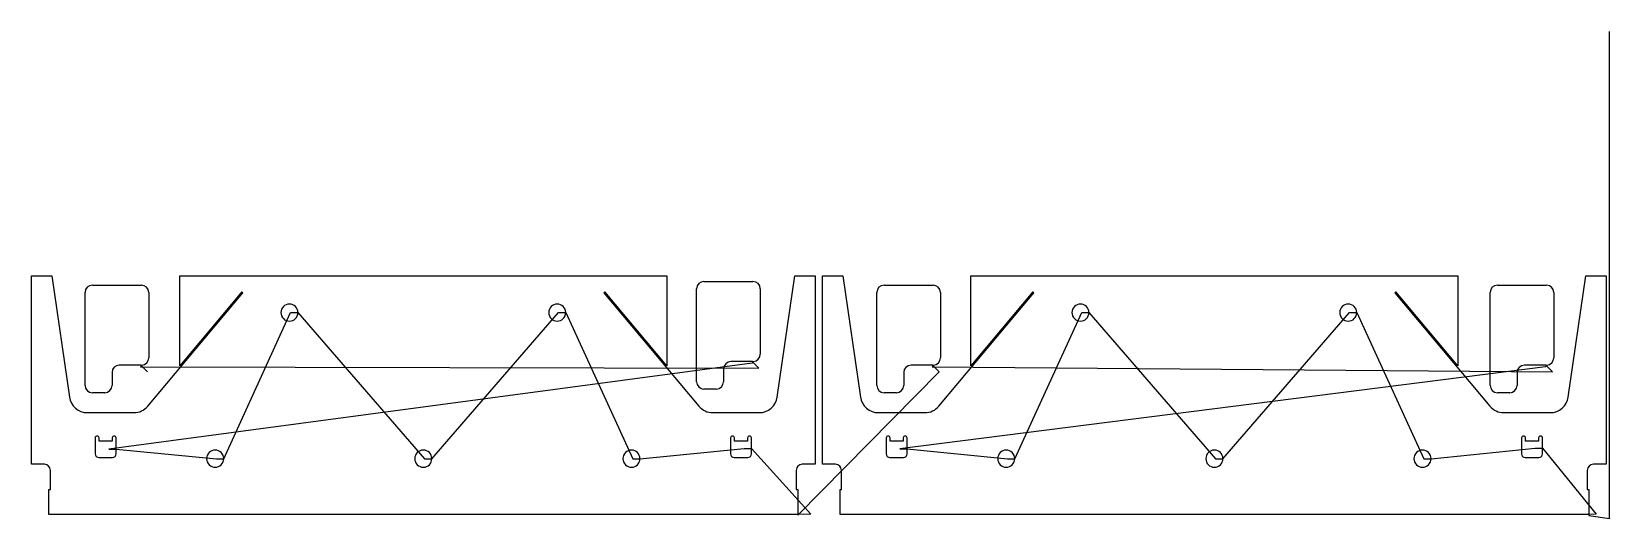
# Model space of a CAD drawing. Header units: metres. Extents: x 8 to 6489, y 0 to 2000.
import ezdxf

# ---------------------------------------------------------------- set-up
doc = ezdxf.new("R2010")
doc.units = ezdxf.units.M

msp = doc.modelspace()

# ---------------------------------------------------------------- linework, layer by layer
at = {"layer": 'TOOL_0'}
for p, q in [((6489.289, 1998.996), (6489.289, 1999.996)), ((6489.289, 0.996), (6489.289, 1998.996)), ((7.751, 222.498), (7.751, 997.248)), ((7.751, 997.248), (91.254, 997.248)), ((91.254, 997.248), (163.095, 498.799)), ((616.252, 626.661), (616.252, 997.249)), ((616.252, 997.249), (2617.752, 997.249)), ((2617.752, 997.249), (2617.752, 626.661)), ((2769.471, 973.501), (2971.071, 973.501)), ((3070.909, 498.799), (3142.75, 997.248)), ((3142.75, 997.248), (3226.253, 997.248)), ((3226.253, 997.248), (3226.253, 222.498)), ((3257.19, 222.496), (3257.19, 997.246)), ((3257.19, 997.246), (3340.693, 997.246)), ((3340.693, 997.246), (3412.534, 498.797)), ((3865.691, 626.659), (3865.691, 997.247)), ((3865.691, 997.247), (5867.191, 997.247)), ((5867.191, 997.247), (5867.191, 626.659)), ((6320.348, 498.797), (6392.189, 997.246)), ((6392.189, 997.246), (6475.692, 997.246)), ((6475.692, 997.246), (6475.692, 222.496)), ((227.444, 546.502), (227.444, 928.502)), ((257.444, 958.502), (459.044, 958.502)), ((485.321, 461.289), (875.725, 926.554)), ((489.044, 928.502), (489.044, 659.502)), ((871.129, 930.411), (616.252, 626.661)), ((875.725, 926.554), (871.129, 930.411)), ((2362.875, 930.411), (2358.279, 926.554)), ((2358.279, 926.554), (2748.683, 461.289)), ((2617.752, 626.661), (2362.875, 930.411)), ((2739.471, 561.501), (2739.471, 943.501)), ((3001.071, 943.501), (3001.071, 674.501)), ((3479.625, 546.5), (3479.625, 928.5)), ((3509.625, 958.5), (3711.225, 958.5)), ((3734.76, 461.287), (4125.164, 926.552)), ((3741.225, 928.5), (3741.225, 659.5)), ((4120.568, 930.409), (3865.691, 626.659)), ((4125.164, 926.552), (4120.568, 930.409)), ((5612.314, 930.409), (5607.718, 926.552)), ((5607.718, 926.552), (5998.122, 461.287)), ((5867.191, 626.659), (5612.314, 930.409)), ((5999.129, 546.499), (5999.129, 928.499)), ((6029.129, 958.499), (6230.729, 958.499)), ((6260.729, 928.499), (6260.729, 659.499)), ((797.001, 245.498), (1072.001, 845.498)), ((1072.001, 845.498), (1102.001, 845.498)), ((1102.001, 845.498), (1622.001, 245.498)), ((1652.001, 245.498), (2172.001, 845.498)), ((2172.001, 845.498), (2202.001, 845.498)), ((2202.001, 845.498), (2477.001, 245.498)), ((4046.44, 245.496), (4321.44, 845.496)), ((4321.44, 845.496), (4351.44, 845.496)), ((4351.44, 845.496), (4871.44, 245.496)), ((4901.44, 245.496), (5421.44, 845.496)), ((5421.44, 845.496), (5451.44, 845.496)), ((5451.44, 845.496), (5726.44, 245.496)), ((2967.568, 638.384), (325.001, 284.583)), ((338.244, 599.502), (338.244, 546.502)), ((457.544, 629.502), (368.244, 629.502)), ((459.077, 626.921), (455.541, 623.385)), ((455.541, 623.385), (2995.852, 617.171)), ((459.076, 626.921), (457.544, 629.502)), ((483.825, 602.173), (459.076, 626.921)), ((460.544, 629.54), (459.077, 626.921)), ((2850.271, 614.501), (2850.271, 561.501)), ((2969.571, 644.501), (2880.271, 644.501)), ((2971.104, 641.92), (2967.568, 638.384)), ((2971.103, 641.92), (2969.571, 644.501)), ((2995.852, 617.171), (2971.103, 641.92)), ((2972.571, 644.539), (2971.104, 641.92)), ((3154.903, 13.306), (3736.006, 602.171)), ((6227.226, 623.382), (3574.44, 286.36)), ((3590.425, 599.5), (3590.425, 546.5)), ((3709.725, 629.5), (3620.425, 629.5)), ((3711.258, 626.919), (3707.722, 623.383)), ((3707.722, 623.383), (6255.509, 602.17)), ((3711.257, 626.919), (3709.725, 629.5)), ((3736.006, 602.171), (3711.257, 626.919)), ((3712.725, 629.538), (3711.258, 626.919)), ((6109.929, 599.499), (6109.929, 546.499)), ((6229.229, 629.499), (6139.929, 629.499)), ((6230.762, 626.918), (6227.226, 623.382)), ((6230.761, 626.918), (6229.229, 629.499)), ((6255.509, 602.17), (6230.761, 626.918)), ((6232.229, 629.537), (6230.762, 626.918)), ((2820.271, 531.501), (2769.471, 531.501)), ((308.244, 516.502), (257.444, 516.502)), ((3560.425, 516.5), (3509.625, 516.5)), ((6079.929, 516.499), (6029.129, 516.499)), ((237.328, 434.498), (427.868, 434.498)), ((2806.136, 434.498), (2996.676, 434.498)), ((3486.767, 434.496), (3677.307, 434.496)), ((6055.575, 434.496), (6246.115, 434.496)), ((269.001, 330.588), (269.001, 265.588)), ((285.001, 317.588), (285.001, 330.588)), ((339.001, 330.588), (339.001, 317.588)), ((355.001, 284.583), (355.001, 330.588)), ((2879.001, 330.588), (2879.001, 265.588)), ((2895.001, 317.588), (2895.001, 330.588)), ((2949.001, 330.588), (2949.001, 317.588)), ((2965.001, 286.733), (2965.001, 330.588)), ((3518.44, 330.586), (3518.44, 265.586)), ((3534.44, 317.586), (3534.44, 330.586)), ((3588.44, 330.586), (3588.44, 317.586)), ((3604.44, 286.36), (3604.44, 330.586)), ((6128.44, 330.586), (6128.44, 265.586)), ((6144.44, 317.586), (6144.44, 330.586)), ((6198.44, 330.586), (6198.44, 317.586)), ((6214.44, 289.085), (6214.44, 330.586)), ((339.001, 317.588), (285.001, 317.588)), ((325.001, 284.583), (355.001, 284.583)), ((355.001, 265.588), (355.001, 284.583)), ((355.001, 284.583), (767.001, 245.498)), ((2507.001, 245.498), (2935.001, 286.733)), ((2949.001, 317.588), (2895.001, 317.588)), ((2935.001, 286.733), (2965.001, 286.733)), ((2965.001, 265.588), (2965.001, 286.733)), ((2965.001, 286.733), (3209.334, 17.285)), ((3588.44, 317.586), (3534.44, 317.586)), ((3574.44, 286.36), (3604.44, 286.36)), ((3604.44, 265.586), (3604.44, 286.36)), ((3604.44, 286.36), (4016.44, 245.496)), ((5756.44, 245.496), (6184.44, 289.085)), ((6198.44, 317.586), (6144.44, 317.586)), ((6184.44, 289.085), (6214.44, 289.085)), ((6214.44, 265.586), (6214.44, 289.085)), ((6214.44, 289.085), (6435.056, 17.175)), ((60.251, 222.498), (7.751, 222.498)), ((85.251, 119.498), (85.251, 197.498)), ((284.001, 250.588), (340.001, 250.588)), ((767.001, 245.498), (797.001, 245.498)), ((1622.001, 245.498), (1652.001, 245.498)), ((2477.001, 245.498), (2507.001, 245.498)), ((2894.001, 250.588), (2950.001, 250.588)), ((3148.753, 197.498), (3148.753, 119.498)), ((3226.253, 222.498), (3173.753, 222.498)), ((3309.69, 222.496), (3257.19, 222.496)), ((3334.69, 119.496), (3334.69, 197.496)), ((3533.44, 250.586), (3589.44, 250.586)), ((4016.44, 245.496), (4046.44, 245.496)), ((4871.44, 245.496), (4901.44, 245.496)), ((5726.44, 245.496), (5756.44, 245.496)), ((6143.44, 250.586), (6199.44, 250.586)), ((6398.192, 197.496), (6398.192, 119.496)), ((6475.692, 222.496), (6423.192, 222.496)), ((79.251, 16.748), (79.251, 119.498)), ((79.251, 119.498), (85.251, 119.498)), ((3148.753, 119.498), (3154.753, 119.498)), ((3154.753, 119.498), (3154.753, 16.748)), ((3328.69, 16.746), (3328.69, 119.496)), ((3328.69, 119.496), (3334.69, 119.496)), ((6398.192, 119.496), (6404.192, 119.496)), ((6404.192, 119.496), (6404.192, 16.746)), ((3154.751, 16.748), (79.251, 16.748)), ((3209.334, 17.285), (3154.751, 16.748)), ((3154.753, 16.748), (3154.903, 13.306)), ((6404.19, 16.746), (3328.69, 16.746)), ((6435.056, 17.175), (6404.19, 16.746)), ((6404.192, 16.746), (6404.299, 12.584)), ((6404.299, 12.584), (6489.289, -0.004)), ((6489.289, -0.004), (6489.289, 0.996)), ((6489.289, 0.996), (6489.289, -0.004)), ((6489.289, -0.004), (6489.289, 0.996)), ((6489.289, -0.004), (6489.289, -0.004))]:
    msp.add_line(p, q, dxfattribs=at)
for centre, radius, start, end in [((2769.471, 943.501), 30, 90, 180), ((2971.071, 943.501), 30, 0, 90), ((257.444, 928.502), 30, 90, 180), ((459.044, 928.502), 30, 0, 90), ((3509.625, 928.5), 30, 90, 180), ((3711.225, 928.5), 30, 0, 90), ((6029.129, 928.499), 30, 90, 180), ((6230.729, 928.499), 30, 0, 90), ((1067.001, 845.498), 35, 0, 180), ((1067.001, 845.498), 35, 180, 0), ((2167.001, 845.498), 35, 0, 180), ((2167.001, 845.498), 35, 180, 0), ((4316.44, 845.496), 35, 0, 180), ((4316.44, 845.496), 35, 180, 0), ((5416.44, 845.496), 35, 0, 180), ((5416.44, 845.496), 35, 180, 0), ((459.044, 659.502), 30, 272.8660295, 0), ((2971.071, 674.501), 30, 272.8660295, 0), ((3711.225, 659.5), 30, 272.8660295, 0), ((6230.729, 659.499), 30, 272.8660295, 0), ((368.244, 599.502), 30, 90, 180), ((2880.271, 614.501), 30, 90, 180), ((3620.425, 599.5), 30, 90, 180), ((6139.929, 599.499), 30, 90, 180), ((257.444, 546.502), 30, 180, 270), ((308.244, 546.502), 30, 270, 0), ((2769.471, 561.501), 30, 180, 270), ((2820.271, 561.501), 30, 270, 0), ((3509.625, 546.5), 30, 180, 270), ((3560.425, 546.5), 30, 270, 0), ((6029.129, 546.499), 30, 180, 270), ((6079.929, 546.499), 30, 270, 0), ((237.328, 509.498), 75, 188.2014074, 270), ((427.868, 509.498), 75, 270, 319.9998778), ((2806.136, 509.498), 75, 220.0001222, 270), ((2996.676, 509.498), 75, 270, 351.7985926), ((3486.767, 509.496), 75, 188.2014074, 270), ((3677.307, 509.496), 75, 270, 319.9998778), ((6055.575, 509.496), 75, 220.0001222, 270), ((6246.115, 509.496), 75, 270, 351.7985926), ((277.001, 330.588), 8, 0, 180), ((347.001, 330.588), 8, 0, 180), ((2887.001, 330.588), 8, 0, 180), ((2957.001, 330.588), 8, 0, 180), ((3526.44, 330.586), 8, 0, 180), ((3596.44, 330.586), 8, 0, 180), ((6136.44, 330.586), 8, 0, 180), ((6206.44, 330.586), 8, 0, 180), ((284.001, 265.588), 15, 180, 270), ((340.001, 265.588), 15, 270, 0), ((762.001, 245.498), 35, 0, 180), ((1617.001, 245.498), 35, 0, 180), ((2472.001, 245.498), 35, 0, 180), ((2894.001, 265.588), 15, 180, 270), ((2950.001, 265.588), 15, 270, 0), ((3533.44, 265.586), 15, 180, 270), ((3589.44, 265.586), 15, 270, 0), ((4011.44, 245.496), 35, 0, 180), ((4866.44, 245.496), 35, 0, 180), ((5721.44, 245.496), 35, 0, 180), ((6143.44, 265.586), 15, 180, 270), ((6199.44, 265.586), 15, 270, 0), ((60.251, 197.498), 25, 0, 90), ((762.001, 245.498), 35, 180, 0), ((1617.001, 245.498), 35, 180, 0), ((2472.001, 245.498), 35, 180, 0), ((3173.753, 197.498), 25, 90, 180), ((3309.69, 197.496), 25, 0, 90), ((4011.44, 245.496), 35, 180, 0), ((4866.44, 245.496), 35, 180, 0), ((5721.44, 245.496), 35, 180, 0), ((6423.192, 197.496), 25, 90, 180)]:
    msp.add_arc(centre, radius, start, end, dxfattribs=at)

doc.saveas('drawing.dxf')
